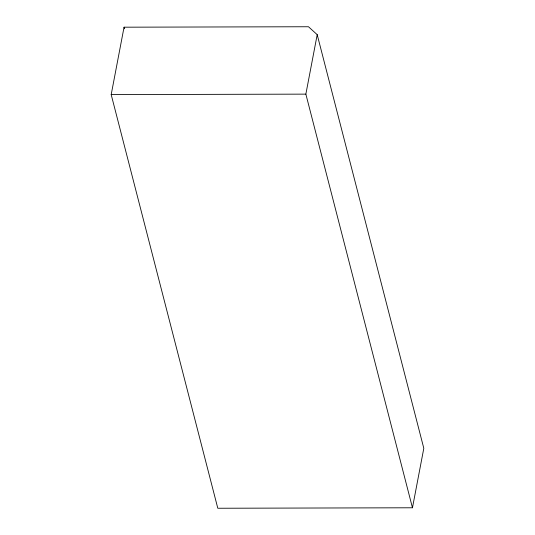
<?xml version="1.0" encoding="UTF-8"?>
<svg xmlns="http://www.w3.org/2000/svg" width="535" height="535" viewBox="0 0 535 535"><rect width="100%" height="100%" fill="white"/><g stroke="black" fill="none" stroke-linecap="round" stroke-linejoin="round"><path stroke-width="0.8" d="M111.193 94.601L124.053 27.191L308.468 26.75L317.201 34.655L423.807 448.303L412.465 507.782L217.798 508.25L111.193 94.601L305.859 94.133L412.465 507.782M305.859 94.133L317.201 34.655M124.053 27.191L124.468 28.81"/></g></svg>
